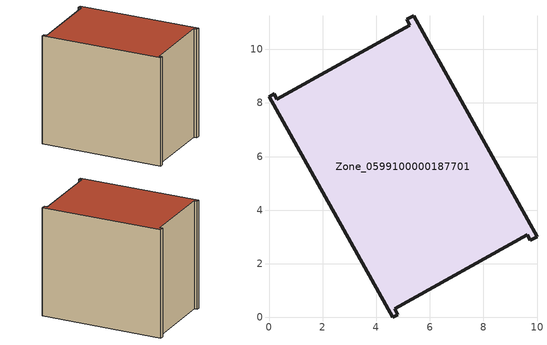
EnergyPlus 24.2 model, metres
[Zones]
Zone_0599100000187701
 floor ground (C_G): 5.4,11.26 10,3.01 9.75,2.87 9.64,3.08 4.69,0.31 4.8,0.1 4.61,0 0,8.24 0.19,8.34 0.3,8.13 5.26,10.9 5.14,11.11 z0
 wall outside (C_F): 4.61,0 4.8,0.1 4.69,0.31 9.64,3.08 9.75,2.87 10,3.01 5.4,11.26 5.14,11.11 5.26,10.9 0.3,8.13 0.19,8.34 0,8.24 4.61,0 z0:8.4
 roof outside (C_R): 0.3,8.13 0.19,8.34 0,8.24 4.61,0 4.8,0.1 4.69,0.31 9.64,3.08 9.75,2.87 10,3.01 5.4,11.26 5.14,11.11 5.26,10.9 z8.4
[BUILDING]
Pand.0599100000187701: North Axis=0; Terrain=City; Loads Convergence Tolerance Value=0.04; Temperature Convergence Tolerance Value=0.4; Solar Distribution=FullExterior; Maximum Number of Warmup Days=25; Minimum Number of Warmup Days=1
[Site:Location]
Rotterdam.The.Hague.AP_ZH_NLD Design_Conditions: Latitude=51.96; Longitude=4.45; Time Zone=1; Elevation=-4.5
[SITE:GROUNDTEMPERATURE:BUILDINGSURFACE]
18, 18, 18, 18, 18, 18, 18, 18, 18, 18, 18, 18
[MATERIAL] Thermal Absorptance=0.9; Solar Absorptance=0.7; Visible Absorptance=0.7
Name | Roughness | Thickness | Conductivity | Density | Specific Heat
G.TI.1965-1974 | MediumSmooth | 0.15 | 0.882353 | 540 | 1210
F.TI.1965-1974 | Rough | 0.3 | 0.697674 | 1920 | 840
R.TI.1965-1974 | MediumRough | 0.2 | 0.232558 | 1500 | 1000
[CONSTRUCTION]
C_G: G.TI.1965-1974
C_F: F.TI.1965-1974
C_R: R.TI.1965-1974
[ZONE]
Zone_0599100000187701: Type=1; Multiplier=1; Ceiling Height=Autocalculate; Volume=Autocalculate; Floor Area=autocalculate; Part of Total Floor Area=Yes
[ZONEINFILTRATION:DESIGNFLOWRATE]
Infil_Zone_0599100000187701: Zone or ZoneList or Space or SpaceList=Zone_0599100000187701; Schedule=AlwaysOn; Design Flow Rate Calculation Method=Flow/Area; Flow Rate per Floor Area=0.003; Constant Term Coefficient=1; Temperature Term Coefficient=0; Velocity Term Coefficient=0; Velocity Squared Term Coefficient=0
[HVACTEMPLATE:ZONE:IDEALLOADSAIRSYSTEM]
Zone_0599100000187701: Maximum Heating Supply Air Temperature=50; Minimum Cooling Supply Air Temperature=13; Maximum Heating Supply Air Humidity Ratio=0.0156; Minimum Cooling Supply Air Humidity Ratio=0.0077; Heating Limit=NoLimit; Cooling Limit=NoLimit; Dehumidification Control Type=ConstantSensibleHeatRatio; Cooling Sensible Heat Ratio=0.7; Dehumidification Setpoint=60; Humidification Control Type=None; Humidification Setpoint=30; Outdoor Air Method=None; Outdoor Air Flow Rate per Person=0.00944; Outdoor Air Flow Rate per Zone Floor Area=0; Outdoor Air Flow Rate per Zone=0; Demand Controlled Ventilation Type=None; Outdoor Air Economizer Type=NoEconomizer; Heat Recovery Type=None; Sensible Heat Recovery Effectiveness=0.7; Latent Heat Recovery Effectiveness=0.65
[ZONECONTROL:THERMOSTAT]
ThermostatControl_Zone_0599100000187701: Zone or ZoneList=Zone_0599100000187701; Control Type Schedule=DualSetpointControlType; Control 1=Thermostat_Zone_0599100000187701; Temperature Difference Between Cutout And Setpoint=0
[THERMOSTATSETPOINT:DUALSETPOINT]
Thermostat_Zone_0599100000187701: Heating Setpoint Temperature Schedule=HeatingSetpoint_Zone_0599100000187701; Cooling Setpoint Temperature Schedule=CoolingSetpoint_Zone_0599100000187701
[SCHEDULE:COMPACT]
HeatingSetpoint_Zone_0599100000187701: Through: 12/31, For: AllDays, Until: 24:00, 21
CoolingSetpoint_Zone_0599100000187701: Through: 12/31, For: AllDays, Until: 24:00, 24
DualSetpointControlType: Through: 12/31, For: AllDays, Until: 24:00, 4
AlwaysOn: Through: 12/31, For: AllDays, Until: 24:00, 1
